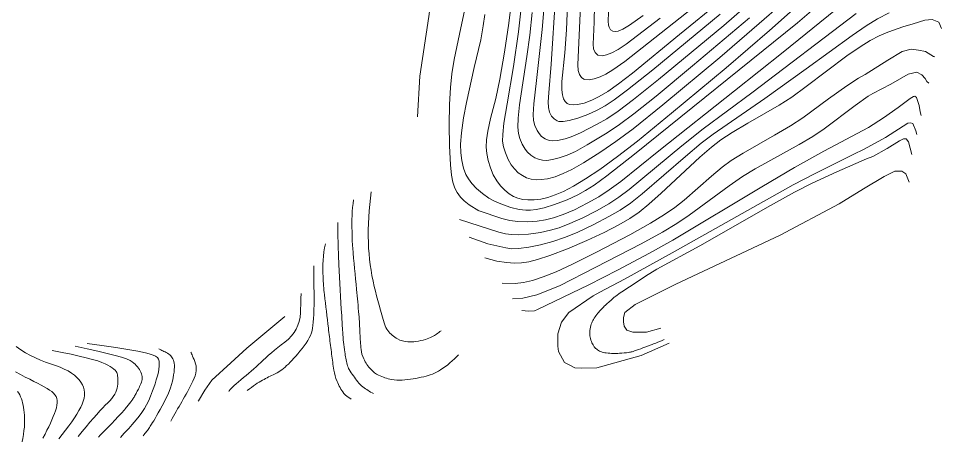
# Model space of a CAD drawing. Header units: inches. Extents: x 115425 to 116786, y 150085 to 152399.
# Drawn here: x 116052.6 to 116297.5, y 151147.8 to 151257 of the extents above; entities that cross this region are included whole.
import ezdxf

# ---------------------------------------------------------------- set-up
doc = ezdxf.new("R2010")
doc.units = ezdxf.units.IN
doc.header["$MEASUREMENT"] = 0
doc.layers.add('Contour', color=7, linetype='Continuous', lineweight=0, true_color=0xbed2ff)

msp = doc.modelspace()

# ---------------------------------------------------------------- linework, layer by layer
at = {"layer": 'Contour'}
for points in [[(116140.84, 151341.35), (116142.98, 151338.65), (116144.99, 151336.43), (116150.1, 151331.15), (116152.51, 151328.37), (116154.01, 151326.39), (116155.06, 151324.67), (116156.2, 151322.27), (116157.7, 151318.54), (116159.57, 151313.33), (116160.6, 151309.97), (116161.09, 151307.82), (116161.44, 151305.35), (116161.78, 151301.04), (116162.15, 151292.86), (116162.23, 151288.14), (116162.06, 151282.81), (116161.29, 151268.49), (116160.85, 151262.89), (116160.17, 151257.61), (116157.78, 151241.96), (116157.23, 151231.28)], [(116220.83, 151257.18), (116211.96, 151250.33), (116209.89, 151248.95), (116208.19, 151248.05), (116206.82, 151247.55), (116205.67, 151247.33), (116204.56, 151247.47), (116203.84, 151248.15), (116203.37, 151249.13), (116203.27, 151250.36), (116203.54, 151256.12), (116204.2, 151287.61)], [(116297.65, 151280.89), (116293.85, 151279.75), (116288.5, 151276.48), (116288.42, 151276.44), (116284.84, 151273.88), (116280.56, 151270.56), (116253.15, 151248.29), (116240.39, 151238.11), (116220.51, 151222.44), (116210.52, 151214.37), (116207.53, 151212.18), (116204.79, 151210.39), (116201.74, 151208.67), (116198.36, 151206.98), (116195.39, 151205.71), (116192.87, 151204.83), (116190.76, 151204.3), (116188.58, 151203.95), (116186.16, 151203.82), (116183.56, 151203.89), (116181.46, 151204.14), (116179.29, 151204.7), (116173.36, 151206.67)], [(116232.76, 151262.63), (116219.48, 151252.02), (116211.56, 151245.85), (116208.48, 151243.64), (116206.63, 151242.51), (116205.11, 151241.78), (116203.57, 151241.28), (116202.21, 151241.04), (116201.11, 151241.07), (116200.83, 151241.16), (116200.21, 151241.61), (116199.7, 151242.4), (116199.36, 151243.5), (116199.28, 151244.97), (116200.55, 151273.99)], [(116236.63, 151258.25), (116218.92, 151243.63), (116212.32, 151238.37), (116208.77, 151235.74), (116206.4, 151234.19), (116204.36, 151233.08), (116201.9, 151231.97), (116199.24, 151230.98), (116197, 151230.34), (116195.41, 151230.08), (116194.31, 151230.1), (116193.84, 151230.26), (116193.06, 151230.75), (116192.39, 151231.46), (116191.85, 151232.56), (116191.6, 151233.75), (116191.53, 151235.27), (116191.64, 151237.6), (116192.27, 151245.09), (116193.42, 151262.89)], [(116196.66, 151263.04), (116196.28, 151254.08), (116195.84, 151248.08), (116195.1, 151240.55), (116195.08, 151238.43), (116195.22, 151237.07), (116195.52, 151236.05), (116195.91, 151235.35), (116196.44, 151234.84), (116197.12, 151234.55), (116198.01, 151234.44), (116199.2, 151234.55), (116200.89, 151234.93), (116202.96, 151235.68), (116204.91, 151236.63), (116207.14, 151237.98), (116209.92, 151239.93), (116213.58, 151242.79), (116225.91, 151252.93), (116236.66, 151261.66)], [(116181.85, 151261.64), (116181.17, 151255.86), (116180.05, 151248.29), (116178.81, 151241.21), (116177.75, 151236.13), (116176.39, 151230.87), (116175.63, 151227.6), (116175.3, 151225.31), (116175.22, 151223.37), (116175.38, 151221.68), (116175.74, 151219.88), (116176.33, 151217.94), (116177.1, 151216.09), (116177.99, 151214.53), (116179.02, 151213.19), (116180.09, 151212.08), (116181.29, 151211.14), (116182.43, 151210.45), (116183.51, 151210.01), (116184.8, 151209.69), (116186.12, 151209.53), (116187.82, 151209.56), (116189.52, 151209.77), (116191.42, 151210.21), (116193.33, 151210.85), (116195.48, 151211.76), (116198.15, 151213.14), (116201.3, 151215.03), (116205.07, 151217.55), (116209.7, 151220.9), (116214.94, 151224.98), (116223.86, 151232.24), (116238.18, 151244.19), (116249.53, 151253.93), (116258.15, 151261.55)], [(116252.68, 151260.87), (116246.88, 151255.75), (116236.53, 151246.91), (116221.59, 151234.45), (116213.78, 151228.21), (116209.26, 151224.84), (116205.3, 151222.13), (116200.75, 151219.26), (116197.7, 151217.53), (116195.42, 151216.45), (116193.29, 151215.63), (116191.28, 151215.09), (116189.69, 151214.85), (116188.37, 151214.82), (116187.03, 151214.99), (116185.82, 151215.36), (116184.74, 151215.91), (116183.66, 151216.68), (116182.62, 151217.72), (116181.82, 151218.75), (116180.98, 151220.17), (116180.29, 151221.84), (116179.81, 151223.43), (116179.55, 151224.92), (116179.56, 151226.7), (116179.88, 151229.65), (116180.71, 151234.75), (116182.42, 151244.51), (116183.72, 151253.58), (116184.35, 151259.11)], [(116243.71, 151260.56), (116237.53, 151255.25), (116220.45, 151241.11), (116213.86, 151235.84), (116209.85, 151232.82), (116206.86, 151230.83), (116204.32, 151229.37), (116199.94, 151227.16), (116197.5, 151226.07), (116195.95, 151225.56), (116193.95, 151225.15), (116192.63, 151225.03), (116191.79, 151225.09), (116190.72, 151225.52), (116189.78, 151226.18), (116189.09, 151226.95), (116188.59, 151227.72), (116188, 151229.02), (116187.65, 151230.39), (116187.58, 151231.92), (116187.75, 151234.73), (116188.41, 151240.86), (116189.91, 151254.22), (116190.33, 151259.32)], [(116216.41, 151257.9), (116212.86, 151255.35), (116211.08, 151254.28), (116209.85, 151253.76), (116209.21, 151253.66), (116208.43, 151253.75), (116207.84, 151254.16), (116207.47, 151254.78), (116207.3, 151255.38), (116207.21, 151256.37), (116207.36, 151260.95)], [(116173.32, 151206.68), (116170.74, 151208.29), (116169.42, 151209.32), (116168.51, 151210.23), (116167.61, 151211.5), (116167.03, 151212.65), (116166.52, 151214.22), (116166.16, 151216.07), (116165.87, 151218.77), (116165.59, 151223.73), (116165.49, 151229.26), (116165.59, 151234.54), (116165.85, 151238.98), (116166.24, 151242.55), (116166.87, 151246.31), (116168.26, 151253.01), (116169.61, 151259.56)], [(116272.3, 151258.37), (116244.88, 151237.62), (116232.13, 151228.2), (116226.54, 151223.71), (116212.72, 151212.24), (116210.06, 151210.26), (116207.43, 151208.54), (116204.16, 151206.68), (116200.56, 151204.84), (116197.21, 151203.34), (116194.37, 151202.26), (116192.06, 151201.57), (116189.45, 151201.03), (116186.29, 151200.59), (116183.63, 151200.41), (116181.83, 151200.44), (116180.3, 151200.63), (116178.52, 151201.07), (116168.25, 151204.37)], [(116174.83, 151258.15), (116174.46, 151255.13), (116173.78, 151251.53), (116172.11, 151244.22), (116170.02, 151235.11), (116169.27, 151231.07), (116168.74, 151227.1), (116168.52, 151224.11), (116168.57, 151221.85), (116168.82, 151219.86), (116169.29, 151217.89), (116169.93, 151216.17), (116170.55, 151215.04), (116171.43, 151213.84), (116172.7, 151212.5), (116174.24, 151211.18), (116175.91, 151210.02), (116177.44, 151209.18), (116179.47, 151208.3), (116181.72, 151207.55), (116183.84, 151207.05), (116185.64, 151206.83), (116186.85, 151206.84), (116188.31, 151207.01), (116190.41, 151207.48), (116193.14, 151208.33), (116196.48, 151209.6), (116199.26, 151210.85), (116201.32, 151211.97), (116203.56, 151213.42), (116206.91, 151215.89), (116214.11, 151221.56), (116256.87, 151255.93), (116261.19, 151259.6)], [(116280.97, 151258.61), (116277.85, 151256.96), (116274.94, 151255.19), (116271.22, 151252.65), (116259.14, 151243.89), (116248.35, 151236.11), (116234.77, 151226.77), (116231.61, 151224.38), (116227.51, 151220.96), (116216.18, 151211.14), (116213.07, 151208.69), (116210.4, 151206.87), (116207.61, 151205.25), (116203.29, 151203.01), (116199.06, 151201.03), (116195.76, 151199.7), (116192.71, 151198.66), (116189.49, 151197.8), (116186.41, 151197.18), (116183.69, 151196.82), (116181.92, 151196.76), (116180.42, 151196.94), (116175.67, 151198.02), (116170.79, 151199.76)], [(116187.29, 151258.68), (116186.7, 151252.74), (116185.91, 151247.14), (116183.98, 151234.42), (116183.62, 151230.94), (116183.56, 151228.64), (116183.7, 151226.99), (116184.03, 151225.65), (116184.65, 151224.15), (116185.42, 151222.86), (116186.08, 151222.05), (116186.96, 151221.24), (116188.02, 151220.58), (116188.99, 151220.19), (116189.99, 151219.96), (116191.11, 151219.91), (116192.59, 151220.09), (116194.37, 151220.53), (116196.51, 151221.29), (116198.64, 151222.27), (116201.7, 151223.96), (116206.97, 151227.16), (116210.19, 151229.31), (116213.95, 151232.09), (116219.81, 151236.77), (116229.38, 151244.7), (116244.3, 151257.27)], [(116174.83, 151194.33), (116178.03, 151193.5), (116180.52, 151193.1), (116182.67, 151192.96), (116184.47, 151193.04), (116186.43, 151193.34), (116188.71, 151193.9), (116191.94, 151194.96), (116196.57, 151196.72), (116201.67, 151198.88), (116206.21, 151201), (116210.04, 151203), (116212.89, 151204.69), (116215.32, 151206.36), (116217.92, 151208.41), (116221.17, 151211.27), (116231.31, 151220.78), (116234.35, 151223.38), (116236.81, 151225.25), (116239.72, 151227.17), (116243.86, 151229.65), (116252.11, 151234.4), (116255.38, 151236.5), (116259.19, 151239.23), (116269.88, 151247.32), (116273.31, 151249.69), (116276, 151251.32), (116278.36, 151252.54), (116280.59, 151253.47), (116280.89, 151253.6), (116284.51, 151254.88), (116287.24, 151255.71), (116290.3, 151256.62), (116292.2, 151256.87), (116293.97, 151256.17), (116294.63, 151254.49)], [(116292.89, 151247.07), (116292.54, 151247.17), (116290.44, 151248.48), (116288.66, 151248.83), (116286.69, 151249.03), (116284.38, 151248.48), (116280.57, 151246.16), (116274.64, 151242.43), (116272.87, 151241.42), (116269.8, 151239.42), (116265.06, 151236.01), (116258.31, 151231.09), (116255.06, 151228.94), (116250.88, 151226.49), (116242.61, 151221.79), (116239.52, 151219.83), (116237.15, 151218.11), (116234.33, 151215.77), (116227.2, 151209.47), (116224.75, 151207.55), (116222.01, 151205.68), (116218.32, 151203.43), (116212.92, 151200.42), (116204.17, 151195.81), (116197.85, 151192.66), (116193.59, 151190.72), (116190.18, 151189.37), (116187.35, 151188.46), (116184.98, 151187.91), (116182.82, 151187.61), (116179.45, 151187.74)], [(116291.31, 151240.14), (116290.84, 151240.6), (116290.4, 151241.4), (116289.51, 151242.35), (116288.2, 151243.01), (116285.93, 151242.46), (116281.36, 151239.92), (116276.63, 151237.47), (116275.44, 151236.72), (116272.04, 151234.3), (116263.89, 151228.2), (116260.9, 151226.2), (116257.32, 151224.08), (116245.77, 151217.73), (116242.5, 151215.71), (116238.94, 151213.24), (116228.48, 151205.5), (116225.21, 151203.32), (116221.48, 151201.1), (116215.91, 151198.07), (116204.03, 151191.95), (116194.45, 151186.98), (116188.55, 151184.66), (116184.88, 151183.81), (116182.1, 151183.65)], [(116289.38, 151231.7), (116289.08, 151232.67), (116288.85, 151234.26), (116288.08, 151236.39), (116287.72, 151236.69), (116287.37, 151236.63), (116286.48, 151236.1), (116283.32, 151233.75), (116279.49, 151231.05), (116275.55, 151228.53), (116263.77, 151222.3), (116256.12, 151218.08), (116247.5, 151213.01), (116224.16, 151198.99), (116218.08, 151195.57), (116209.69, 151191.11), (116202.12, 151187.3), (116188.66, 151180.81), (116187.88, 151180.49), (116186.29, 151180.42), (116184.6, 151180.56)], [(116203.33, 151184.41), (116205.01, 151185.4), (116211.53, 151188.8), (116224.81, 151196.12), (116255.78, 151213.49), (116261.52, 151216.49), (116271.54, 151221.44), (116274.35, 151222.82), (116280.02, 151225.93), (116285.88, 151229.69), (116286.58, 151229.77), (116287.16, 151229.53), (116287.92, 151227.61), (116288.24, 151226.72)], [(116286.92, 151221.48), (116286, 151224.8), (116285.38, 151225.58), (116284.73, 151225.58), (116283.65, 151225.04), (116280.45, 151223.04), (116276.62, 151220.95), (116275, 151220.29), (116267.22, 151216.9), (116260.74, 151213.89), (116256.1, 151211.54), (116249.85, 151208.09), (116231.31, 151197.51), (116220, 151191.43), (116216.99, 151189.59), (116214.83, 151188.06), (116210.82, 151185.42)], [(116286.22, 151214.21), (116285.3, 151216.41), (116284.25, 151217.09), (116282.45, 151217.09), (116279.61, 151215.72), (116274.21, 151212.44), (116267.81, 151208.55), (116252.35, 151200.31)], [(116221.06, 151175.9), (116217.27, 151174.86), (116214.52, 151174.86), (116213.66, 151174.86), (116212.11, 151175.38), (116211.43, 151176.41), (116211.22, 151177.55), (116211.25, 151178.69), (116211.6, 151180.02), (116214.35, 151182.09), (116225.01, 151187.42), (116252.35, 151200.31)], [(116112.54, 151159.55), (116113.11, 151160), (116113.66, 151160.41), (116114.19, 151160.8), (116114.7, 151161.16), (116115.19, 151161.48), (116115.66, 151161.78), (116116.11, 151162.05), (116116.54, 151162.29), (116116.96, 151162.51), (116117.37, 151162.73), (116117.77, 151162.93), (116118.16, 151163.13), (116118.55, 151163.32), (116118.93, 151163.51), (116119.31, 151163.68), (116119.68, 151163.85), (116120.04, 151164.03), (116120.42, 151164.23), (116120.81, 151164.47), (116121.21, 151164.74), (116121.61, 151165.04), (116122.02, 151165.36), (116122.45, 151165.72), (116122.88, 151166.1), (116123.33, 151166.53), (116123.79, 151166.99), (116124.27, 151167.49), (116124.77, 151168.03), (116125.29, 151168.61), (116125.83, 151169.23), (116126.38, 151169.89), (116126.95, 151170.59), (116127.5, 151171.3), (116127.99, 151172), (116128.42, 151172.69), (116128.8, 151173.37), (116129.11, 151174.03), (116129.36, 151174.68), (116129.56, 151175.32), (116129.69, 151175.95), (116129.79, 151176.64), (116129.87, 151177.46), (116129.94, 151178.42), (116130, 151179.51), (116130.03, 151180.74), (116130.06, 151182.1), (116130.07, 151183.59), (116130.07, 151185.22), (116130.05, 151186.82), (116130.04, 151188.21), (116130.04, 151189.4), (116130.03, 151190.38), (116130.02, 151191.16), (116130.02, 151191.74), (116130.02, 151192.11), (116130.02, 151192.28)], [(116107.7, 151159.31), (116107.84, 151159.54), (116108.06, 151159.81), (116108.35, 151160.13), (116108.71, 151160.5), (116109.15, 151160.91), (116109.66, 151161.36), (116110.24, 151161.85), (116110.9, 151162.39), (116111.59, 151162.96), (116112.27, 151163.52), (116112.94, 151164.09), (116113.59, 151164.66), (116114.23, 151165.23), (116114.86, 151165.81), (116115.48, 151166.39), (116116.09, 151166.97), (116116.71, 151167.56), (116117.38, 151168.18), (116118.1, 151168.81), (116118.87, 151169.46), (116119.68, 151170.14), (116120.55, 151170.84), (116121.46, 151171.55), (116122.41, 151172.29), (116123.33, 151173.07), (116124.14, 151173.89), (116124.82, 151174.77), (116125.39, 151175.7), (116125.84, 151176.68), (116126.18, 151177.71), (116126.39, 151178.8), (116126.49, 151179.93), (116126.53, 151181.03), (116126.56, 151182), (116126.59, 151182.83), (116126.61, 151183.53), (116126.63, 151184.1), (116126.65, 151184.54), (116126.66, 151184.84), (116126.66, 151185.02)], [(116203.33, 151184.41), (116196.9, 151180), (116195.01, 151177.49), (116194.06, 151174.45), (116194.06, 151171.23), (116194.19, 151169.81), (116195.74, 151166.97), (116197.35, 151166.13), (116198.44, 151165.56), (116200.12, 151165.43), (116204.25, 151165.56), (116215.85, 151168.78), (116223.2, 151172)], [(116099.68, 151156.75), (116099.75, 151156.88), (116101.43, 151159.68), (116103.27, 151162.31), (116108.24, 151166.86), (116112.45, 151170.7), (116122.39, 151178.95)], [(116063.14, 151146.94), (116063.96, 151148.07), (116064.84, 151149.2), (116065.72, 151150.32), (116066.52, 151151.39), (116067.23, 151152.41), (116067.85, 151153.38), (116068.39, 151154.31), (116068.85, 151155.19), (116069.23, 151156.03), (116069.52, 151156.81), (116069.72, 151157.57), (116069.82, 151158.31), (116069.83, 151159.03), (116069.75, 151159.73), (116069.56, 151160.42), (116069.29, 151161.09), (116068.91, 151161.75), (116068.45, 151162.39), (116067.88, 151163), (116067.2, 151163.59), (116066.43, 151164.16), (116065.54, 151164.7), (116064.55, 151165.21), (116063.46, 151165.69), (116062.26, 151166.15), (116060.95, 151166.59), (116059.61, 151167.04), (116058.28, 151167.56), (116056.97, 151168.14), (116055.68, 151168.78), (116054.41, 151169.49), (116053.15, 151170.27), (116051.92, 151171.11)], [(116068.23, 151147.51), (116069.26, 151148.8), (116070.3, 151150.08), (116071.28, 151151.25), (116072.21, 151152.34), (116073.07, 151153.32), (116073.87, 151154.22), (116074.62, 151155.02), (116075.3, 151155.73), (116075.93, 151156.35), (116076.49, 151156.91), (116076.98, 151157.48), (116077.41, 151158.03), (116077.77, 151158.59), (116078.06, 151159.14), (116078.28, 151159.68), (116078.43, 151160.22), (116078.52, 151160.76), (116078.56, 151161.28), (116078.59, 151161.76), (116078.6, 151162.22), (116078.6, 151162.64), (116078.59, 151163.03), (116078.55, 151163.39), (116078.51, 151163.72), (116078.44, 151164.01), (116078.33, 151164.3), (116078.14, 151164.59), (116077.87, 151164.9), (116077.51, 151165.21), (116077.07, 151165.54), (116076.55, 151165.87), (116075.95, 151166.22), (116075.27, 151166.58), (116074.41, 151166.95), (116073.31, 151167.34), (116071.95, 151167.75), (116070.33, 151168.18), (116068.46, 151168.63), (116066.34, 151169.1), (116063.96, 151169.58), (116061.33, 151170.09)], [(116067.41, 151171.22), (116070.57, 151170.54), (116073.37, 151169.91), (116075.8, 151169.32), (116077.86, 151168.78), (116079.54, 151168.29), (116080.86, 151167.85), (116081.8, 151167.45), (116082.38, 151167.1), (116082.76, 151166.78), (116083.11, 151166.45), (116083.43, 151166.11), (116083.73, 151165.77), (116084, 151165.42), (116084.25, 151165.07), (116084.47, 151164.71), (116084.66, 151164.35), (116084.82, 151163.99), (116084.93, 151163.62), (116085, 151163.25), (116085.02, 151162.88), (116085, 151162.51), (116084.93, 151162.13), (116084.82, 151161.75), (116084.67, 151161.37), (116084.49, 151161), (116084.32, 151160.64), (116084.15, 151160.3), (116083.99, 151159.98), (116083.83, 151159.67), (116083.68, 151159.37), (116083.53, 151159.09), (116083.39, 151158.83), (116083.25, 151158.58), (116083.11, 151158.34), (116082.97, 151158.11), (116082.84, 151157.88), (116082.71, 151157.67), (116082.58, 151157.47), (116082.45, 151157.27), (116082.33, 151157.09), (116082.2, 151156.9), (116082.06, 151156.71), (116081.91, 151156.51), (116081.75, 151156.3), (116081.59, 151156.08), (116081.41, 151155.86), (116081.22, 151155.62), (116081.02, 151155.38), (116080.81, 151155.12), (116080.58, 151154.85), (116080.33, 151154.56), (116080.06, 151154.26), (116079.78, 151153.93), (116079.47, 151153.59), (116079.15, 151153.24), (116078.8, 151152.86), (116078.43, 151152.47), (116078.04, 151152.05), (116077.61, 151151.6), (116077.16, 151151.12), (116076.67, 151150.63), (116076.16, 151150.1), (116075.62, 151149.55), (116075.05, 151148.97), (116074.48, 151148.4), (116073.96, 151147.87), (116073.49, 151147.39)], [(116070.53, 151171.9), (116074.38, 151171.39), (116078.04, 151170.87), (116081.18, 151170.36), (116083.8, 151169.89), (116085.89, 151169.43), (116087.46, 151169), (116088.51, 151168.59), (116089.03, 151168.2), (116089.25, 151167.78), (116089.4, 151167.27), (116089.47, 151166.67), (116089.47, 151165.99), (116089.39, 151165.22), (116089.23, 151164.36), (116089, 151163.41), (116088.69, 151162.37), (116088.35, 151161.33), (116088.03, 151160.38), (116087.72, 151159.53), (116087.18, 151158.07), (116086.7, 151156.98), (116086.1, 151155.86), (116085.55, 151154.91), (116084.87, 151153.85), (116084.16, 151152.86), (116083.38, 151151.86), (116082.38, 151150.69), (116081.45, 151149.66), (116080.27, 151148.38), (116079.28, 151147.31)], [(116089.36, 151170.47), (116089.52, 151170.4), (116089.7, 151170.31), (116089.91, 151170.21), (116090.14, 151170.1), (116090.39, 151169.97), (116090.67, 151169.84), (116090.98, 151169.69), (116091.31, 151169.53), (116091.63, 151169.35), (116091.94, 151169.15), (116092.21, 151168.94), (116092.46, 151168.7), (116092.68, 151168.44), (116092.88, 151168.16), (116093.05, 151167.86), (116093.2, 151167.53), (116093.31, 151167.17), (116093.39, 151166.74), (116093.43, 151166.25), (116093.43, 151165.7), (116093.4, 151165.09), (116093.33, 151164.41), (116093.23, 151163.67), (116093.09, 151162.87), (116092.9, 151162.02), (116092.67, 151161.16), (116092.38, 151160.27), (116092.05, 151159.36), (116091.67, 151158.43), (116091.23, 151157.49), (116090.75, 151156.52), (116090.21, 151155.53), (116089.68, 151154.57), (116089.19, 151153.71), (116088.75, 151152.94), (116088.36, 151152.26), (116088.02, 151151.67), (116087.72, 151151.18), (116087.47, 151150.78), (116087.28, 151150.46), (116087.1, 151150.2), (116086.92, 151149.93), (116086.73, 151149.66), (116086.54, 151149.39), (116086.34, 151149.12), (116086.14, 151148.85), (116085.93, 151148.58), (116085.71, 151148.3), (116085.49, 151148.02), (116085.25, 151147.72)], [(116097.76, 151169.64), (116097.8, 151169.55), (116097.86, 151169.4), (116097.95, 151169.19), (116098.07, 151168.92), (116098.21, 151168.58), (116098.38, 151168.18), (116098.58, 151167.71), (116098.8, 151167.18), (116099, 151166.61), (116099.12, 151166.03), (116099.17, 151165.42), (116099.14, 151164.79), (116099.04, 151164.14), (116098.87, 151163.47), (116098.62, 151162.78), (116098.29, 151162.07), (116097.93, 151161.35), (116097.57, 151160.65), (116097.2, 151159.95), (116096.84, 151159.27), (116096.48, 151158.6), (116096.11, 151157.94), (116095.75, 151157.29), (116095.38, 151156.66), (116095.02, 151156.02), (116094.66, 151155.39), (116094.29, 151154.76), (116093.92, 151154.12), (116093.56, 151153.49), (116093.19, 151152.85), (116092.83, 151152.22), (116092.46, 151151.58)], [(116058.96, 151147.11), (116059.49, 151148.15), (116060, 151149.15), (116060.48, 151150.1), (116060.91, 151151.02), (116061.3, 151151.9), (116061.66, 151152.74), (116061.97, 151153.54), (116062.24, 151154.3), (116062.47, 151155.03), (116062.63, 151155.71), (116062.71, 151156.35), (116062.69, 151156.95), (116062.58, 151157.51), (116062.39, 151158.02), (116062.1, 151158.49), (116061.72, 151158.92), (116061.25, 151159.3), (116060.68, 151159.68), (116060.04, 151160.09), (116059.3, 151160.52), (116058.47, 151160.98), (116057.56, 151161.47), (116056.56, 151161.99), (116055.47, 151162.54), (116054.29, 151163.12), (116053.05, 151163.76), (116051.79, 151164.48)], [(116052.26, 151159.36), (116052.59, 151158.9), (116052.87, 151158.42), (116053.1, 151157.92), (116053.3, 151157.42), (116053.46, 151156.89), (116053.61, 151156.33), (116053.74, 151155.75), (116053.85, 151155.14), (116053.95, 151154.51), (116054.03, 151153.85), (116054.09, 151153.16), (116054.14, 151152.45), (116054.15, 151151.7), (116054.13, 151150.88), (116054.07, 151150.01), (116053.96, 151149.07), (116053.82, 151148.08), (116053.63, 151147.03), (116053.41, 151145.91), (116053.14, 151144.74), (116052.86, 151143.53), (116052.59, 151142.31), (116052.34, 151141.08)]]:
    msp.add_lwpolyline(points, dxfattribs=at)
for points in [[(116145.09, 151211.66, 0.045892), (116144.33, 151198.34, 0.049568), (116145.87, 151186.85, 0.016839), (116148.55, 151177.02, 0.088682), (116149.45, 151175.28, 0.102057), (116151.95, 151173.12, 0.117969), (116154.71, 151172.34, 0.044019), (116156.81, 151172.44, 0.035926), (116159.34, 151172.97, 0.051935), (116161, 151173.64, 0.051451), (116163.38, 151175.24)], [(116140.42, 151209.6, 0.04161), (116140.03, 151201.24, 0.022079), (116140.22, 151196.97, 0.002101), (116141.22, 151186.08, -0.003474), (116141.82, 151179.5, -0.010491), (116142.12, 151174.56, 0.012245), (116142.4, 151170.33, 0.093791), (116143.09, 151167.89, 0.069425), (116145.02, 151165.09, 0.094558), (116147.01, 151163.6, 0.06527), (116150.41, 151162.47, 0.069553), (116153.21, 151162.32, 0.034029), (116158.86, 151163.19, 0.085006), (116163.24, 151165, 0.067576), (116167.96, 151168.95)], [(116136.27, 151203.64, 0.002949), (116136.45, 151195.7, 0.00651), (116136.57, 151192.6, 0.00088), (116137.32, 151179.26, 0.002656), (116137.59, 151174.84, 0.017296), (116138.13, 151169.67, 0.027026), (116138.76, 151166.4, 0.076374), (116139.31, 151165.08, 0.027951), (116141.53, 151161.88, 0.063459), (116142.91, 151160.51, 0.048728), (116145.63, 151158.81)], [(116133.05, 151198.05, 0.07487), (116132.46, 151189.37, 0.023638), (116132.79, 151184.74, 0.000295), (116133.82, 151175.95, 0.001138), (116134.1, 151173.67, 0.002534), (116134.68, 151169.15, 0.002723), (116135.26, 151164.94, 0.065491), (116136.1, 151161.97, 0.055659), (116137.88, 151158.83, 0.064552), (116138.32, 151158.37, 0.035852), (116139.83, 151157.3)], [(116210.82, 151185.42, 0.013548), (116209.2, 151184.32, 0.027519), (116208.45, 151183.71, 0.006462), (116206.22, 151181.66, 0.014147), (116205.25, 151180.67, 0.025062), (116204.27, 151179.52, 0.023599), (116203.35, 151178.21, 0.063204), (116202.79, 151177, 0.049533), (116202.44, 151175.34, 0.061047), (116202.46, 151173.96, 0.053491), (116202.84, 151172.44, 0.057984), (116203.45, 151171.23, 0.078006), (116204.13, 151170.47, 0.074681), (116205.28, 151169.79, 0.066811), (116206.74, 151169.43, 0.021809), (116208.56, 151169.3, 0.024002), (116210.22, 151169.33, 0.014269), (116212.64, 151169.57, 0.040486), (116213.49, 151169.75, 0.014629), (116214.11, 151169.95, 0.002056), (116218.5, 151171.55, 0.006486), (116219.7, 151172.02, 0.003485), (116221.91, 151172.92)]]:
    msp.add_lwpolyline(points, format="xyb", dxfattribs=at)

doc.saveas('drawing.dxf')
